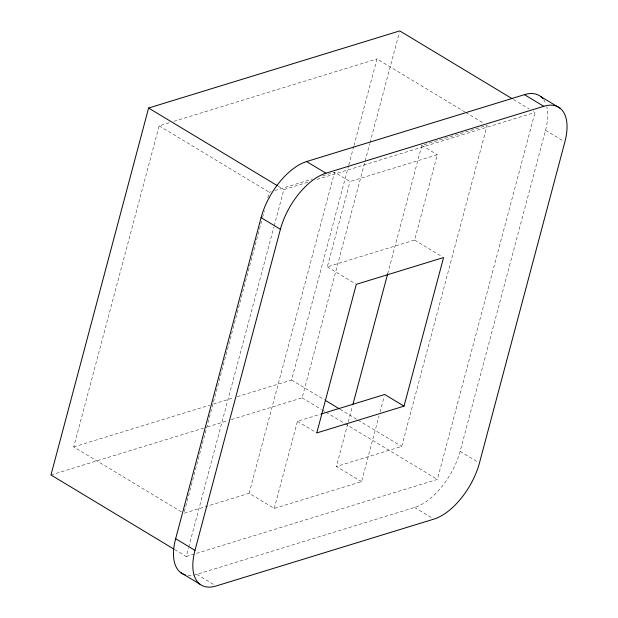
<?xml version="1.0" encoding="UTF-8"?>
<svg xmlns="http://www.w3.org/2000/svg" width="618" height="618" viewBox="0 0 618 618"><rect width="100%" height="100%" fill="white"/><g stroke="black" fill="none" stroke-linecap="round" stroke-linejoin="round"><path stroke-width="0.46" stroke-dasharray="3.09 2.32" d="M181.383 511.851L73.727 446.914L159.158 125.848L170.189 122.464M261.607 221.12L183.855 513.334L249.139 493.288L274.253 508.436L361.53 481.638L379.043 415.814M262.596 217.397L264.326 210.877M267.795 197.853L269.278 192.268L271.117 191.704M174.662 549.572L186.211 556.532L188.444 548.151M188.691 547.224L273.928 226.852M274.183 225.918L283.847 189.595L308.683 181.97M249.139 493.288L334.57 172.221L350.027 181.537L437.297 154.739L414.601 240.054L327.324 266.852L350.027 181.537M237.343 396.671L291.572 380.016L348.529 165.972M348.776 165.045L353.728 146.427M353.975 145.5L377.003 58.949L464.937 111.989M231.286 419.591L302.132 397.837L369.78 143.592M370.027 142.658L399.267 32.762M274.253 508.436L297.443 421.291L320.41 414.238M361.53 481.638L336.408 466.49L348.05 422.751M348.297 421.816L352.507 405.995M387.671 273.844L421.839 145.415L487.131 125.369L401.7 446.435L336.408 466.49M380.031 412.106L384.218 396.339M186.211 556.532L437.366 479.406L535.003 112.468L533.349 111.472M188.065 575.397A52.453 26.744 -58.9 0 0 196.763 574.354L414.608 507.455A52.453 26.744 -58.9 0 0 460.124 451.356L545.555 130.29A52.453 26.744 -58.9 0 0 546.806 106.86M173.867 121.329L377.003 58.949M274.801 190.576L312.499 178.996M322.611 175.891L334.57 172.221M316.964 179.429L535.003 112.468M73.727 446.914L209.765 405.138M213.442 404.01L233.666 397.799M50.97 474.964L203.693 428.065M207.37 426.938L227.609 420.719M513.558 99.537L529.232 108.992M545.555 130.29L563.67 141.213M465.763 112.484L483.84 123.384M421.839 145.415L437.297 154.739M414.601 240.054L441.97 256.563M278.069 186.118L283.847 189.595M159.158 125.848L269.278 192.268M327.324 266.852L355.497 283.847M460.124 451.356L478.239 462.279M291.572 380.016L324.45 399.846M340.062 409.263L357.32 419.668M358.146 420.17L401.7 446.435M302.132 397.837L321.097 409.278M321.916 409.773L325.215 411.766M326.041 412.26L344.187 423.206M345.006 423.701L437.366 479.406M297.443 421.291L316.764 432.94M414.608 507.455L432.724 518.378M196.763 574.354L214.879 585.277M543.616 99.598A52.453 26.744 -58.9 0 1 545.794 103.669"/><path stroke-width="0.93" d="M511.913 98.54L399.761 30.9L148.606 108.026L50.97 474.964L173.843 549.07M185.361 574.894A52.453 26.744 -58.9 0 1 175.659 538.711L261.09 217.644A52.453 26.744 -58.9 0 1 306.598 161.553L524.45 94.654A52.453 26.744 -58.9 0 1 542.712 98.463M194.979 550.368L280.41 229.301A52.453 26.744 -58.9 0 1 325.918 173.202L543.77 106.304A52.453 26.744 -58.9 0 1 564.875 141.939L479.444 463.013A52.453 26.744 -58.9 0 1 433.929 519.105L216.084 586.003A52.453 26.744 -58.9 0 1 194.979 550.368L175.659 538.711M353.002 404.133L387.671 273.844M404.033 406.142L443.577 257.528L356.308 284.334L316.764 432.94L404.033 406.142L384.713 394.485L321.329 413.952M540.688 96.532L560.008 108.181M524.45 94.654L543.77 106.304M306.598 161.553L325.918 173.202M148.606 108.026L277.25 185.616M261.09 217.644L280.41 229.301M325.269 400.34L339.243 408.768M180.526 572.469L199.846 584.126"/></g></svg>
